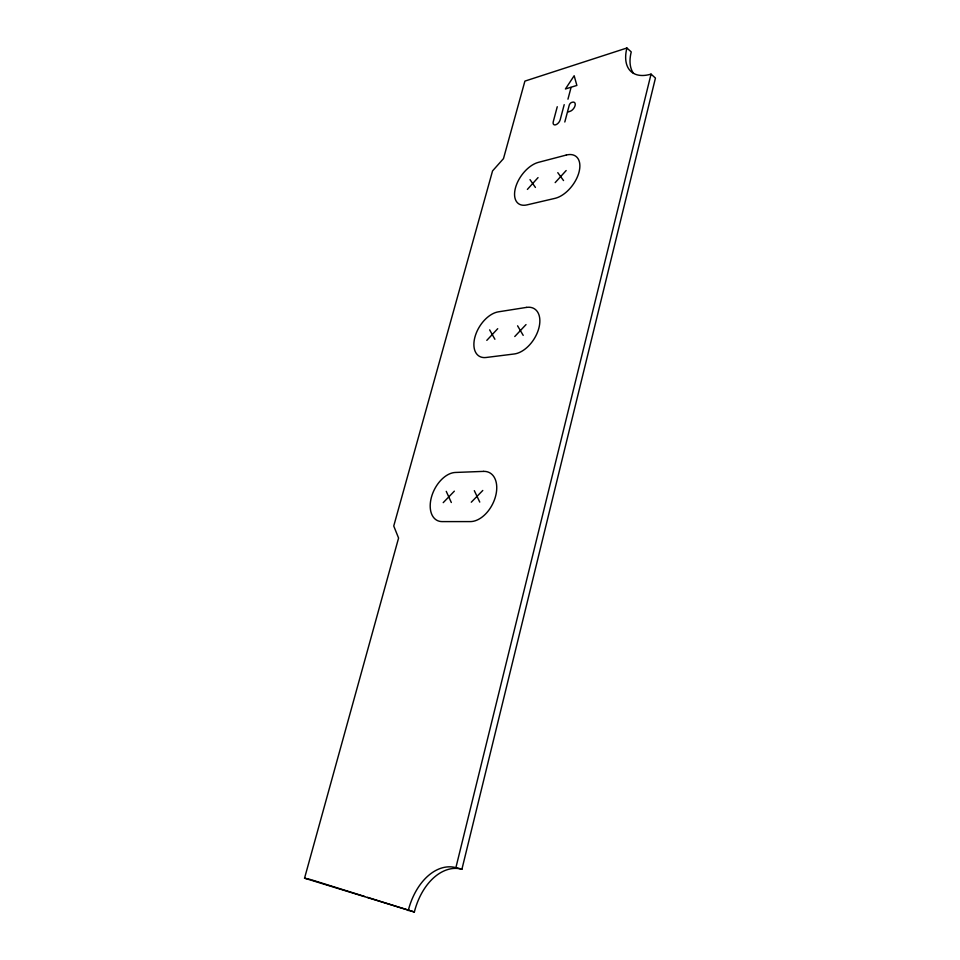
<?xml version="1.0" encoding="UTF-8"?>
<svg xmlns="http://www.w3.org/2000/svg" width="960" height="960" viewBox="0 0 960 960"><rect width="100%" height="100%" fill="white"/><g stroke="black" fill="none" stroke-linecap="round" stroke-linejoin="round"><path stroke-width="1.44" d="M408.24 910.644A56.1 36.984 -79 0 1 455.892 867.66L651.048 74.112A45.384 25.2 -49.5 0 1 626.904 48L524.904 81.108L503.484 158.616L492.552 170.916L393.744 526.008L398.58 538.056L304.548 878.172L414.36 912A55.872 37.008 -79.1 0 1 461.928 869.208L655.452 78.06L651.048 74.112M564.204 104.652L560.208 119.712A4.884 2.7 -53 0 1 555.636 124.812A4.884 2.7 -53 0 1 553.26 121.716L557.256 106.728M567.948 99.192L571.128 87.204L576.876 85.428L574.164 75.744L565.416 88.98L570.72 87.336M564.804 122.004L569.244 105.192A2.664 1.476 -52.5 0 1 571.74 102.408L572.34 102.228A5.484 3.036 -52.5 0 1 575.076 105.636A5.484 3.036 -52.5 0 1 569.916 111.384L567.816 112.008M527.376 189.408L538.044 177.612M555.168 182.616L566.16 170.544M486.804 340.368L497.724 328.692M514.764 336.528L526.02 324.588M443.208 502.644L454.356 491.148M471.276 502.212L482.784 490.464M304.548 878.172L310.536 879.54M455.892 867.66L461.928 869.208M311.964 879.984L364.584 896.436M367.428 897.324L414.36 912M626.904 48L631.248 51.912A45.24 25.248 -49.4 0 0 633.54 73.356M557.784 172.656L563.544 180.564M530.004 179.628L535.416 187.44M517.584 325.812L523.2 335.364M489.636 329.868L494.904 339.264M474.312 490.668L479.76 502.092M446.244 491.34L451.32 502.512M566.292 155.052L538.368 162.372A24.72 14.004 -54.4 0 0 515.46 187.896A24.72 14.004 -54.4 0 0 526.98 204.888L554.964 198.36A25.284 14.544 -53.7 0 0 579.012 172.152A25.284 14.544 -53.7 0 0 566.292 155.052M526.44 307.404L498.336 311.844A25.308 15.216 -58.2 0 0 474.924 337.104A25.308 15.216 -58.2 0 0 486.108 357.492L514.26 353.976A25.86 15.852 -57.6 0 0 538.872 328.08A25.86 15.852 -57.6 0 0 526.44 307.404M483.552 471.384L455.316 472.464A26.22 16.392 -63.4 0 0 431.388 497.376A26.22 16.392 -63.4 0 0 442.152 521.604L470.412 521.592A26.784 17.136 -63 0 0 495.612 496.128A26.784 17.136 -63 0 0 483.552 471.384"/></g></svg>
